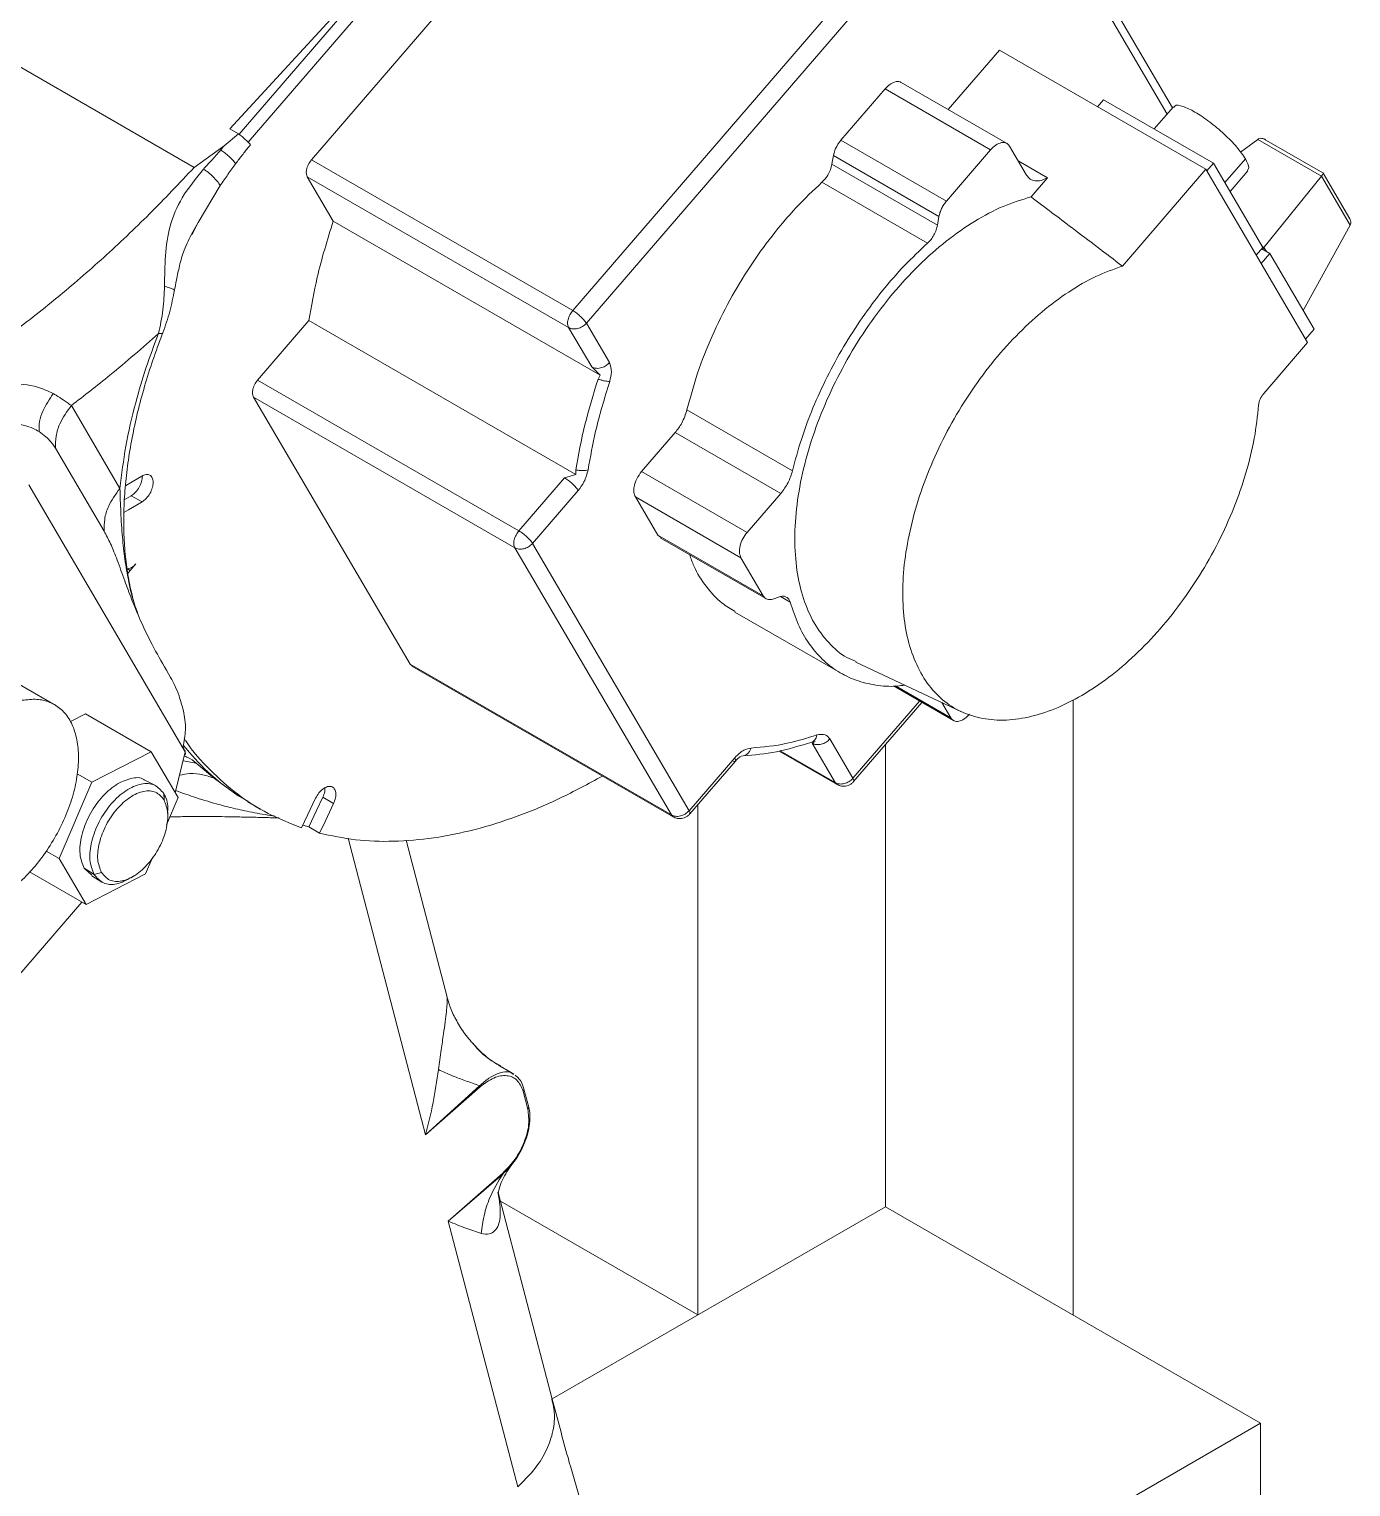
# Model space of a CAD drawing. Header units: millimetres. Extents: x 169 to 14583, y -399 to 10804.
# Drawn here: x 11530.6 to 11729.8, y 8511.3 to 8731.1 of the extents above; entities that cross this region are included whole.
import ezdxf

# ---------------------------------------------------------------- set-up
doc = ezdxf.new("R2010")
doc.units = ezdxf.units.MM
doc.header["$LTSCALE"] = 35

msp = doc.modelspace()

# ---------------------------------------------------------------- linework, layer by layer
at = {"color": 7, "linetype": 'Continuous', "lineweight": 18}
for p, q in [((11619.814, 8765.639), (11573.114, 8711.425)), ((11702.913, 8719.283), (11686.259, 8747.721)), ((11588.539, 8745.882), (11562.195, 8715.3)), ((11702.09, 8718.328), (11685.953, 8745.884)), ((11563.583, 8714.085), (11590.165, 8744.943)), ((11584.642, 8741.999), (11560.809, 8716.115)), ((11659.2, 8742.902), (11612.499, 8688.688)), ((11661.252, 8740.997), (11614.552, 8686.782)), ((11502.77, 8740.691), (11555.441, 8710.285)), ((11676.829, 8727.974), (11669.108, 8719.01)), ((11676.829, 8727.974), (11707.942, 8710.013)), ((11659.58, 8722.129), (11652.91, 8714.387)), ((11659.58, 8722.129), (11675.489, 8712.945)), ((11677.903, 8713.932), (11661.993, 8723.117)), ((11691.605, 8719.444), (11692.512, 8720.497)), ((11692.512, 8720.497), (11709.058, 8710.945)), ((11703.041, 8719.432), (11700.157, 8716.083)), ((11559.971, 8713.55), (11562.122, 8715.357)), ((11560.809, 8716.115), (11562.122, 8715.357)), ((11725.574, 8709.465), (11716.731, 8714.57)), ((11555.441, 8710.285), (11559.971, 8713.55)), ((11563.672, 8713.395), (11563.936, 8713.716)), ((11652.91, 8714.387), (11668.82, 8705.202)), ((11675.489, 8712.945), (11668.82, 8705.202)), ((11680.902, 8709.133), (11678.34, 8713.509)), ((11715.747, 8714.521), (11713.156, 8712.569)), ((11715.747, 8714.521), (11725.345, 8708.981)), ((11573.114, 8711.425), (11612.499, 8688.688)), ((11651.573, 8710.764), (11667.483, 8701.579)), ((11651.793, 8712.072), (11667.703, 8702.887)), ((11679.655, 8711.262), (11684.063, 8708.717)), ((11709.058, 8710.945), (11708.069, 8709.796)), ((11709.058, 8710.945), (11716.521, 8698.2)), ((11710.788, 8707.991), (11713.881, 8711.582)), ((11572.489, 8708.87), (11576.398, 8702.196)), ((11572.489, 8708.87), (11611.875, 8686.133)), ((11650.065, 8708.049), (11665.975, 8698.864)), ((11681.581, 8705.835), (11684.063, 8708.717)), ((11707.942, 8710.013), (11695.356, 8695.401)), ((11723.251, 8683.87), (11707.942, 8710.013)), ((11711.57, 8706.656), (11714.256, 8709.774)), ((11716.691, 8698.229), (11725.345, 8708.981)), ((11725.345, 8708.981), (11729.671, 8701.593)), ((11725.603, 8709.448), (11725.601, 8709.45)), ((11729.637, 8702.553), (11725.612, 8709.427)), ((11559.369, 8707.557), (11556.043, 8701.978)), ((11555.058, 8700.227), (11556.043, 8701.978)), ((11556.043, 8701.978), (11555.129, 8700.167)), ((11576.398, 8702.196), (11616.649, 8678.959)), ((11667.703, 8702.887), (11667.483, 8701.579)), ((11722.616, 8688.698), (11729.671, 8701.593)), ((11715.532, 8697.052), (11716.521, 8698.2)), ((11717.57, 8697.314), (11716.266, 8695.799)), ((11716.36, 8698.013), (11717.57, 8697.314)), ((11716.41, 8698.391), (11716.691, 8698.229)), ((11716.691, 8698.229), (11717.05, 8697.614)), ((11717.57, 8697.314), (11724.268, 8685.877)), ((11572.732, 8687.195), (11564.998, 8678.216)), ((11572.732, 8687.195), (11612.983, 8663.959)), ((11611.875, 8686.133), (11615.351, 8680.198)), ((11614.552, 8686.782), (11618.027, 8680.847)), ((11723.251, 8683.87), (11716.656, 8676.214)), ((11722.963, 8684.362), (11724.268, 8685.877)), ((11615.351, 8680.198), (11616.649, 8678.959)), ((11564.998, 8678.216), (11604.384, 8655.479)), ((11616.649, 8678.959), (11616.308, 8678.361)), ((11564.373, 8675.662), (11587.975, 8635.358)), ((11564.373, 8675.662), (11603.759, 8652.925)), ((11536.923, 8674.383), (11544.244, 8661.881)), ((11629.716, 8673.728), (11645.626, 8664.544)), ((11627.945, 8670.309), (11622.875, 8664.423)), ((11627.945, 8670.309), (11643.854, 8661.124)), ((11534.537, 8667.926), (11541.858, 8655.425)), ((11612.962, 8664.672), (11612.983, 8663.959)), ((11622.875, 8664.423), (11638.785, 8655.239)), ((11554.097, 8622.137), (11530.495, 8662.44)), ((11545.491, 8662.524), (11545.084, 8662.282)), ((11547.528, 8663.733), (11545.491, 8662.524)), ((11611.261, 8663.463), (11604.384, 8655.479)), ((11612.983, 8663.959), (11611.261, 8663.463)), ((11545.95, 8660.781), (11544.906, 8660.161)), ((11545.539, 8658.633), (11547.576, 8659.842)), ((11545.95, 8660.781), (11547.576, 8659.842)), ((11613.313, 8661.557), (11606.436, 8653.573)), ((11621.938, 8660.591), (11625.309, 8654.836)), ((11621.938, 8660.591), (11637.848, 8651.407)), ((11643.854, 8661.124), (11638.785, 8655.239)), ((11544.856, 8658.227), (11545.539, 8658.633)), ((11606.436, 8653.573), (11630.038, 8613.27)), ((11625.309, 8654.836), (11625.735, 8654.518)), ((11625.309, 8654.836), (11641.219, 8645.651)), ((11625.688, 8654.444), (11641.598, 8645.259)), ((11603.759, 8652.925), (11627.361, 8612.622)), ((11637.848, 8651.407), (11641.219, 8645.651)), ((11545.375, 8649.763), (11545.795, 8649.52)), ((11545.795, 8649.52), (11546.634, 8650.494)), ((11642.665, 8645.196), (11643.688, 8645.532)), ((11643.829, 8645.554), (11645.285, 8644.713)), ((11636.949, 8643.231), (11652.859, 8634.047)), ((11534.226, 8629.36), (11521.78, 8636.544)), ((11655.158, 8635.662), (11671.073, 8628.204)), ((11551.249, 8634.466), (11551.887, 8633.377)), ((11587.975, 8635.358), (11588.284, 8635.103)), ((11587.975, 8635.358), (11627.361, 8612.622)), ((11588.266, 8635.076), (11627.652, 8612.339)), ((11660.827, 8632.095), (11669.907, 8626.853)), ((11661.151, 8632.08), (11669.471, 8627.277)), ((11654.739, 8618.158), (11664.779, 8629.814)), ((11654.84, 8617.669), (11665.128, 8629.612)), ((11668.117, 8629.589), (11669.471, 8627.277)), ((11687.903, 8537.217), (11687.903, 8629.956)), ((11539.07, 8627.885), (11536.773, 8626.707)), ((11539.07, 8627.885), (11548.969, 8622.17)), ((11643.611, 8622.273), (11652.353, 8617.227)), ((11643.746, 8622.31), (11652.062, 8617.509)), ((11648.39, 8623.575), (11649.018, 8623.685)), ((11649.018, 8623.685), (11648.586, 8623.444)), ((11648.586, 8623.444), (11652.062, 8617.509)), ((11651.263, 8624.093), (11654.739, 8618.158)), ((11659.618, 8553.545), (11659.618, 8623.217)), ((11548.969, 8622.17), (11540.002, 8617.57)), ((11553.02, 8615.252), (11548.969, 8622.17)), ((11552.593, 8615.982), (11554.097, 8622.137)), ((11553.773, 8620.81), (11555.717, 8620.446)), ((11558.5, 8618.134), (11555.717, 8620.446)), ((11630.038, 8613.27), (11636.915, 8621.254)), ((11630.139, 8612.782), (11637.016, 8620.765)), ((11637.861, 8621.477), (11638.208, 8621.561)), ((11537.796, 8618.843), (11540.002, 8617.57)), ((11549.599, 8617.059), (11548.008, 8617.897)), ((11562.072, 8615.516), (11558.5, 8618.134)), ((11540.002, 8617.57), (11535.085, 8606.052)), ((11550.857, 8615.86), (11550.892, 8614.904)), ((11652.325, 8617.274), (11652.062, 8617.509)), ((11551.268, 8611.146), (11553.02, 8615.252)), ((11563.577, 8614.691), (11562.072, 8615.516)), ((11563.527, 8614.604), (11565.449, 8613.495)), ((11573.744, 8615.157), (11572.513, 8612.572)), ((11574.822, 8615.288), (11576.448, 8614.349)), ((11575.216, 8611.764), (11576.448, 8614.349)), ((11631.334, 8537.217), (11631.334, 8614.169)), ((11551.457, 8612.292), (11551.487, 8612.954)), ((11572.513, 8612.572), (11571.619, 8610.696)), ((11574.323, 8609.888), (11575.216, 8611.764)), ((11627.624, 8612.386), (11627.361, 8612.622)), ((11571.799, 8611.074), (11572.696, 8610.827)), ((11572.696, 8610.827), (11574.323, 8609.888)), ((11590.322, 8564.399), (11578.638, 8609.106)), ((11535.085, 8606.052), (11533.149, 8607.171)), ((11593.564, 8585.141), (11587.374, 8608.827)), ((11535.085, 8606.052), (11539.136, 8599.135)), ((11548.104, 8603.735), (11549.206, 8606.317)), ((11530.634, 8604.043), (11539.136, 8599.135)), ((11538.841, 8604.602), (11540.034, 8603.531)), ((11539.136, 8599.135), (11548.104, 8603.735)), ((11539.988, 8603.464), (11541.512, 8602.504)), ((11541.457, 8603.951), (11540.346, 8603.658)), ((11545.914, 8603.149), (11546.458, 8603.497)), ((11527.251, 8586.397), (11538.527, 8599.487)), ((11601.606, 8574.709), (11601.294, 8574.883)), ((11602.007, 8574.478), (11601.297, 8574.888)), ((11603.635, 8573.539), (11602.375, 8574.266)), ((11598.461, 8571.784), (11590.322, 8564.399)), ((11603.589, 8573.466), (11603.177, 8573.775)), ((11590.322, 8564.399), (11598.53, 8571.623)), ((11605.722, 8568.245), (11605.005, 8570.991)), ((11605.857, 8568.55), (11605.14, 8571.296)), ((11601.937, 8558.583), (11593.73, 8551.36)), ((11593.73, 8551.36), (11601.943, 8558.46)), ((11609.408, 8524.517), (11601.264, 8555.681)), ((11631.33, 8537.215), (11601.605, 8554.374)), ((11659.618, 8553.545), (11609.398, 8524.554)), ((11716.187, 8520.889), (11659.618, 8553.545)), ((11604.2, 8511.297), (11593.73, 8551.36)), ((11626.843, 8469.312), (11716.187, 8520.889)), ((11716.187, 8520.889), (11716.187, 8488.227))]:
    msp.add_line(p, q, dxfattribs=at)
at = {"color": 7, "linetype": 'Continuous', "lineweight": 18, "flags": 128}
for points in [[(11651.793, 8712.072), (11651.67, 8711.339), (11651.573, 8710.764)], [(11572.696, 8610.827), (11573.887, 8613.325), (11574.822, 8615.288)], [(11540.346, 8603.658), (11539.503, 8604.186), (11538.841, 8604.602)]]:
    msp.add_lwpolyline(points, dxfattribs=at)
at = {"color": 7, "linetype": 'Continuous', "lineweight": 18}
for points, knots in [([(11661.967, 8723.076), (11661.927, 8723.114), (11661.698, 8723.327), (11661.071, 8723.22), (11660.27, 8722.836), (11659.81, 8722.365), (11659.58, 8722.129)], [0, 0, 0, 0, 0.076206, 0.4347806, 0.7173903, 1, 1, 1, 1]), ([(11703.143, 8719.346), (11703.176, 8719.438), (11703.298, 8719.778), (11704.393, 8719.579), (11706.216, 8718.747), (11708.471, 8717.233), (11710.722, 8715.342), (11712.718, 8713.301), (11713.493, 8712.155), (11713.881, 8711.582)], [0, 0, 0, 0, 0.0582053, 0.2151675, 0.3721331, 0.5290953, 0.6860609, 0.8429657, 1, 1, 1, 1]), ([(11563.302, 8714.359), (11563.089, 8714.558), (11562.709, 8714.913), (11562.302, 8715.221), (11562.122, 8715.357)], [0, 0, 0, 0, 0.5593269, 1, 1, 1, 1]), ([(11716.956, 8714.44), (11716.914, 8714.471), (11716.742, 8714.597), (11716.414, 8714.677), (11716.029, 8714.68), (11715.836, 8714.572), (11715.747, 8714.521)], [0, 0, 0, 0, 0.1186326, 0.4860295, 0.7623951, 1, 1, 1, 1]), ([(11559.435, 8712.914), (11558.955, 8712.375), (11558.098, 8711.412), (11557.234, 8710.465), (11556.853, 8710.048)], [0, 0, 0, 0, 0.5599991, 1, 1, 1, 1]), ([(11559.974, 8713.548), (11559.872, 8713.43), (11559.691, 8713.219), (11559.513, 8713.007), (11559.435, 8712.914)], [0, 0, 0, 0, 0.5597373, 1, 1, 1, 1]), ([(11561.705, 8710.863), (11561.551, 8711.046), (11561.243, 8711.412), (11560.663, 8711.97), (11560.044, 8712.494), (11559.638, 8712.774), (11559.435, 8712.914)], [0, 0, 0, 0, 0.2500004, 0.5000007, 0.7500004, 1, 1, 1, 1]), ([(11561.715, 8710.875), (11562.034, 8711.303), (11562.671, 8712.161), (11563.338, 8712.983), (11563.672, 8713.395)], [0, 0, 0, 0, 0.5000055, 1, 1, 1, 1]), ([(11563.4, 8714.266), (11563.381, 8714.283), (11563.349, 8714.314), (11563.317, 8714.345), (11563.302, 8714.359)], [0, 0, 0, 0, 0.5599287, 1, 1, 1, 1]), ([(11563.936, 8713.716), (11563.842, 8713.818), (11563.673, 8714.001), (11563.483, 8714.185), (11563.4, 8714.266)], [0, 0, 0, 0, 0.5599659, 1, 1, 1, 1]), ([(11652.91, 8714.387), (11652.612, 8713.979), (11652.08, 8713.25), (11651.881, 8712.432), (11651.793, 8712.072)], [0, 0, 0, 0, 0.5590198, 1, 1, 1, 1]), ([(11678.34, 8713.509), (11678.186, 8713.69), (11677.878, 8714.051), (11677.124, 8714.084), (11676.277, 8713.735), (11675.752, 8713.208), (11675.489, 8712.945)], [0, 0, 0, 0, 0.2500361, 0.4999802, 0.7497357, 1, 1, 1, 1]), ([(11561.706, 8710.862), (11561.312, 8710.325), (11560.517, 8709.243), (11559.754, 8708.122), (11559.369, 8707.557)], [0, 0, 0, 0, 0.495871, 1, 1, 1, 1]), ([(11573.114, 8711.425), (11572.94, 8711.189), (11572.594, 8710.718), (11572.35, 8709.945), (11572.313, 8709.298), (11572.43, 8709.013), (11572.489, 8708.87)], [0, 0, 0, 0, 0.279619, 0.5592378, 0.7796189, 1, 1, 1, 1]), ([(11651.573, 8710.764), (11651.508, 8710.489), (11651.379, 8709.939), (11650.891, 8708.94), (11650.378, 8708.386), (11650.065, 8708.049)], [0, 0, 0, 0, 0.2807022, 0.5614041, 1, 1, 1, 1]), ([(11713.881, 8711.582), (11714.138, 8711.077), (11714.558, 8710.255), (11714.266, 8709.969), (11714.154, 8709.859)], [0, 0, 0, 0, 0.61385083, 1, 1, 1, 1]), ([(11556.853, 8710.048), (11555.705, 8708.639), (11553.524, 8705.963), (11551.63, 8701.593), (11551.03, 8697.078), (11550.982, 8693.913), (11550.958, 8692.358)], [0, 0, 0, 0, 0.2818257, 0.5353619, 0.7717349, 1, 1, 1, 1]), ([(11650.065, 8708.049), (11648.758, 8706.81), (11646.142, 8704.332), (11642.487, 8699.993), (11639.12, 8695.302), (11636.067, 8690.219), (11633.419, 8684.844), (11631.206, 8679.266), (11630.213, 8675.574), (11629.716, 8673.728)], [0, 0, 0, 0, 0.1400048, 0.2800096, 0.4200144, 0.5600192, 0.7066795, 0.8533397, 1, 1, 1, 1]), ([(11684.063, 8708.717), (11683.741, 8708.56), (11683.09, 8708.242), (11682.195, 8708.217), (11681.41, 8708.463), (11681.07, 8708.911), (11680.902, 8709.133)], [0, 0, 0, 0, 0.24743162, 0.49967599, 0.75217125, 1, 1, 1, 1]), ([(11725.345, 8708.981), (11725.399, 8709.051), (11725.515, 8709.204), (11725.604, 8709.372), (11725.628, 8709.468), (11725.585, 8709.465), (11725.574, 8709.465)], [0, 0, 0, 0, 0.2376074, 0.5139705, 0.8813674, 1, 1, 1, 1]), ([(11681.581, 8705.835), (11680.185, 8705.413), (11677.393, 8704.57), (11673.073, 8702.27), (11668.786, 8699.277), (11664.617, 8695.583), (11660.668, 8691.298), (11657.033, 8686.516), (11653.797, 8681.353), (11651.037, 8675.931), (11648.818, 8670.378), (11647.193, 8664.825), (11646.201, 8659.403), (11645.864, 8654.242), (11646.191, 8649.463), (11647.175, 8645.182), (11648.785, 8641.485), (11651.016, 8638.521), (11653.182, 8636.585), (11654.743, 8635.953), (11655.212, 8635.763)], [0, 0, 0, 0, 0.0573751, 0.1147503, 0.1721254, 0.2295006, 0.2868757, 0.3442509, 0.401626, 0.4590012, 0.5163763, 0.5737515, 0.6311266, 0.6885018, 0.7458769, 0.8032521, 0.8606272, 0.9180024, 0.9753775, 1, 1, 1, 1]), ([(11695.356, 8695.401), (11692.833, 8697.321), (11688.251, 8700.808), (11683.65, 8704.276), (11681.581, 8705.835)], [0, 0, 0, 0, 0.5504508, 1, 1, 1, 1]), ([(11668.82, 8705.202), (11668.683, 8705.031), (11668.412, 8704.689), (11668.087, 8704.102), (11667.833, 8703.49), (11667.747, 8703.089), (11667.703, 8702.887)], [0, 0, 0, 0, 0.2508147, 0.499123, 0.7478341, 1, 1, 1, 1]), ([(11576.398, 8702.196), (11575.518, 8699.355), (11573.946, 8694.282), (11573.103, 8689.361), (11572.732, 8687.195)], [0, 0, 0, 0, 0.5599165, 1, 1, 1, 1]), ([(11667.483, 8701.579), (11667.428, 8701.336), (11667.318, 8700.846), (11666.963, 8700.103), (11666.519, 8699.406), (11666.155, 8699.044), (11665.975, 8698.864)], [0, 0, 0, 0, 0.2473545, 0.4994487, 0.7519562, 1, 1, 1, 1]), ([(11729.671, 8701.593), (11729.708, 8701.691), (11729.789, 8701.901), (11729.763, 8702.246), (11729.666, 8702.452), (11729.622, 8702.547)], [0, 0, 0, 0, 0.3169899, 0.6856835, 1, 1, 1, 1]), ([(11552.438, 8691.625), (11552.547, 8692.191), (11552.797, 8693.492), (11553.234, 8695.591), (11553.926, 8698.019), (11554.74, 8699.623), (11555.185, 8700.501)], [0, 0, 0, 0, 0.1729482, 0.3973447, 0.6699753, 1, 1, 1, 1]), ([(11665.975, 8698.864), (11664.804, 8697.761), (11662.466, 8695.558), (11659.169, 8691.754), (11656.088, 8687.656), (11653.279, 8683.28), (11650.783, 8678.708), (11648.652, 8674.017), (11646.875, 8669.263), (11646.043, 8666.119), (11645.626, 8664.544)], [0, 0, 0, 0, 0.1252266, 0.249997, 0.3747687, 0.499999, 0.6252206, 0.7499774, 0.874745, 1, 1, 1, 1]), ([(11716.449, 8697.862), (11716.474, 8697.912), (11716.519, 8698.004), (11716.636, 8698.157), (11716.691, 8698.229)], [0, 0, 0, 0, 0.5377071, 1, 1, 1, 1]), ([(11695.356, 8695.401), (11694.022, 8694.929), (11691.347, 8693.981), (11687.241, 8691.592), (11683.187, 8688.589), (11679.276, 8684.944), (11675.591, 8680.768), (11672.217, 8676.135), (11669.22, 8671.177), (11666.694, 8666.004), (11664.682, 8660.73), (11663.24, 8655.468), (11662.376, 8650.343), (11662.139, 8645.491), (11662.522, 8641.009), (11663.528, 8637.003), (11665.106, 8633.547), (11667.244, 8630.754), (11669.884, 8628.669), (11672.978, 8627.354), (11676.433, 8626.804), (11680.179, 8627.07), (11684.131, 8628.13), (11688.205, 8629.976), (11692.3, 8632.53), (11696.313, 8635.76), (11700.161, 8639.584), (11703.755, 8643.931), (11707.023, 8648.673), (11709.865, 8653.71), (11712.234, 8658.93), (11714.052, 8664.215), (11715.358, 8669.465), (11715.707, 8672.787), (11715.881, 8674.443)], [0, 0, 0, 0, 0.0311558, 0.0624996, 0.0938394, 0.1249998, 0.1561545, 0.1874997, 0.2188392, 0.2499998, 0.2811544, 0.3124997, 0.3438391, 0.3749997, 0.4061544, 0.4374996, 0.4688391, 0.4999997, 0.5311543, 0.5624995, 0.593839, 0.6249996, 0.6561543, 0.6874995, 0.718839, 0.7499996, 0.7811542, 0.8124994, 0.8438389, 0.8749995, 0.9061545, 0.9374949, 0.9688358, 1, 1, 1, 1]), ([(11550.958, 8692.358), (11550.91, 8691.167), (11550.81, 8688.709), (11550.315, 8686.413), (11550.061, 8685.23)], [0, 0, 0, 0, 0.4847223, 1, 1, 1, 1]), ([(11550.716, 8685.318), (11551.089, 8686.393), (11551.82, 8688.499), (11552.255, 8690.697), (11552.468, 8691.774)], [0, 0, 0, 0, 0.5102436, 1, 1, 1, 1]), ([(11550.958, 8692.358), (11551.221, 8692.285), (11551.774, 8692.131), (11552.285, 8691.92), (11552.532, 8691.777), (11552.446, 8691.745), (11552.438, 8691.741)], [0, 0, 0, 0, 0.29630593, 0.62301484, 0.96259529, 1, 1, 1, 1]), ([(11611.875, 8686.133), (11611.811, 8686.298), (11611.681, 8686.628), (11611.762, 8687.327), (11612.032, 8688.063), (11612.344, 8688.48), (11612.499, 8688.688)], [0, 0, 0, 0, 0.25000001, 0.5, 0.74999999, 1, 1, 1, 1]), ([(11614.552, 8686.782), (11614.501, 8686.864), (11614.404, 8687.022), (11614.125, 8687.363), (11613.689, 8687.801), (11613.209, 8688.226), (11612.811, 8688.522), (11612.608, 8688.63), (11612.499, 8688.688)], [0, 0, 0, 0, 0.1348092, 0.2620355, 0.5033353, 0.7448695, 0.8630671, 1, 1, 1, 1]), ([(11614.552, 8686.782), (11614.365, 8686.603), (11613.992, 8686.243), (11613.247, 8685.948), (11612.488, 8685.879), (11612.079, 8686.048), (11611.875, 8686.133)], [0, 0, 0, 0, 0.25, 0.5, 0.75, 1, 1, 1, 1]), ([(11550.061, 8685.23), (11547.631, 8683.097), (11543.291, 8679.287), (11538.869, 8675.881), (11536.923, 8674.383)], [0, 0, 0, 0, 0.5599477, 1, 1, 1, 1]), ([(11544.244, 8661.881), (11544.502, 8663.994), (11545.018, 8668.213), (11546.431, 8674.317), (11548.102, 8680.004), (11549.407, 8683.486), (11550.061, 8685.23)], [0, 0, 0, 0, 0.2802471, 0.5597964, 0.7796018, 1, 1, 1, 1]), ([(11547.091, 8642.573), (11546.908, 8643.067), (11546.401, 8644.436), (11545.785, 8646.918), (11545.234, 8649.975), (11544.902, 8653.215), (11544.779, 8656.609), (11544.87, 8660.145), (11545.177, 8663.802), (11545.699, 8667.562), (11546.434, 8671.405), (11547.38, 8675.31), (11548.536, 8679.256), (11549.673, 8682.613), (11550.46, 8684.644), (11550.736, 8685.356)], [0, 0, 0, 0, 0.0468539, 0.1297915, 0.212429, 0.2949072, 0.3773242, 0.4597344, 0.5421752, 0.6246725, 0.7072386, 0.7898765, 0.8725831, 0.9553515, 1, 1, 1, 1]), ([(11550.061, 8685.23), (11550.063, 8685.23), (11550.068, 8685.229), (11550.087, 8685.227), (11550.15, 8685.221), (11550.373, 8685.207), (11550.602, 8685.242), (11550.741, 8685.303), (11550.73, 8685.357), (11550.73, 8685.358)], [0, 0, 0, 0, 0.0052223, 0.0151245, 0.0489689, 0.1727901, 0.6433985, 0.9911999, 1, 1, 1, 1]), ([(11615.351, 8680.198), (11615.582, 8680.106), (11616.045, 8679.922), (11616.848, 8680.046), (11617.541, 8680.369), (11617.865, 8680.688), (11618.027, 8680.847)], [0, 0, 0, 0, 0.2796189, 0.5592378, 0.7796189, 1, 1, 1, 1]), ([(11618.027, 8680.847), (11618.187, 8680.407), (11618.473, 8679.618), (11618.191, 8678.508), (11618.066, 8678.017)], [0, 0, 0, 0, 0.5578892, 1, 1, 1, 1]), ([(11515.026, 8676.246), (11515.642, 8676.407), (11517.42, 8676.872), (11521.676, 8677.455), (11526.696, 8677.816), (11531.425, 8677.468), (11533.417, 8676.553), (11534.19, 8676.198)], [0, 0, 0, 0, 0.0954325, 0.2755301, 0.6288762, 0.8560183, 1, 1, 1, 1]), ([(11564.998, 8678.216), (11564.825, 8677.981), (11564.478, 8677.509), (11564.234, 8676.736), (11564.197, 8676.09), (11564.315, 8675.804), (11564.373, 8675.662)], [0, 0, 0, 0, 0.279619, 0.5592378, 0.7796189, 1, 1, 1, 1]), ([(11618.066, 8678.017), (11617.3, 8675.497), (11615.93, 8670.997), (11615.152, 8666.619), (11614.81, 8664.691)], [0, 0, 0, 0, 0.5597905, 1, 1, 1, 1]), ([(11532.063, 8670.453), (11532.057, 8670.938), (11532.045, 8671.899), (11532.662, 8673.864), (11533.619, 8675.327), (11534.19, 8676.198)], [0, 0, 0, 0, 0.2913545, 0.5778296, 1, 1, 1, 1]), ([(11534.19, 8676.198), (11534.335, 8676.105), (11534.862, 8675.768), (11535.571, 8675.308), (11536.334, 8674.8), (11536.717, 8674.529), (11536.923, 8674.383)], [0, 0, 0, 0, 0.1381697, 0.5000257, 0.7305225, 1, 1, 1, 1]), ([(11716.656, 8676.214), (11716.554, 8676.08), (11716.35, 8675.814), (11716.107, 8675.36), (11715.938, 8674.889), (11715.9, 8674.591), (11715.881, 8674.443)], [0, 0, 0, 0, 0.2515389, 0.5000004, 0.7501572, 1, 1, 1, 1]), ([(11534.537, 8667.926), (11534.537, 8668.53), (11534.537, 8669.748), (11535.203, 8672.003), (11536.273, 8673.484), (11536.923, 8674.383)], [0, 0, 0, 0, 0.2784362, 0.5620524, 1, 1, 1, 1]), ([(11629.716, 8673.728), (11629.496, 8673.041), (11629.101, 8671.811), (11628.298, 8670.769), (11627.945, 8670.309)], [0, 0, 0, 0, 0.5592242, 1, 1, 1, 1]), ([(11528.122, 8671.861), (11528.711, 8671.695), (11529.732, 8671.408), (11531.09, 8671.019), (11531.767, 8670.625), (11532.063, 8670.453)], [0, 0, 0, 0, 0.4340739, 0.7524601, 1, 1, 1, 1]), ([(11532.063, 8670.453), (11532.399, 8670.199), (11533.036, 8669.719), (11533.886, 8668.902), (11534.323, 8668.247), (11534.537, 8667.926)], [0, 0, 0, 0, 0.3638187, 0.6884971, 1, 1, 1, 1]), ([(11547.528, 8663.733), (11547.751, 8663.836), (11548.195, 8664.041), (11548.766, 8663.927), (11549.151, 8663.507), (11549.294, 8662.821), (11549.17, 8661.978), (11548.801, 8661.111), (11548.242, 8660.325), (11547.798, 8660.003), (11547.576, 8659.842)], [0, 0, 0, 0, 0.1250177, 0.2499954, 0.3749842, 0.499991, 0.6249798, 0.7499866, 0.8749064, 1, 1, 1, 1]), ([(11614.81, 8664.691), (11614.65, 8664.067), (11614.364, 8662.947), (11613.635, 8661.983), (11613.313, 8661.557)], [0, 0, 0, 0, 0.5578892, 1, 1, 1, 1]), ([(11622.875, 8664.423), (11622.615, 8664.07), (11622.095, 8663.363), (11621.729, 8662.203), (11621.673, 8661.233), (11621.85, 8660.805), (11621.938, 8660.591)], [0, 0, 0, 0, 0.279619, 0.559238, 0.779619, 1, 1, 1, 1]), ([(11645.626, 8664.544), (11645.435, 8663.932), (11645.053, 8662.707), (11644.254, 8661.652), (11643.854, 8661.124)], [0, 0, 0, 0, 0.4997604, 1, 1, 1, 1]), ([(11541.858, 8655.425), (11541.858, 8656.033), (11541.859, 8657.248), (11542.525, 8659.502), (11543.592, 8660.98), (11544.244, 8661.881)], [0, 0, 0, 0, 0.2803746, 0.5607492, 1, 1, 1, 1]), ([(11544.244, 8661.881), (11544.283, 8660.68), (11544.366, 8658.153), (11544.595, 8654.598), (11544.968, 8651.153), (11545.569, 8647.658), (11546.208, 8644.856), (11546.83, 8643.232), (11546.993, 8642.807)], [0, 0, 0, 0, 0.1687762, 0.3549068, 0.5266425, 0.7001562, 0.9216446, 1, 1, 1, 1]), ([(11547.622, 8663.729), (11547.6, 8663.461), (11547.555, 8662.922), (11547.171, 8662.047), (11546.616, 8661.265), (11546.172, 8660.942), (11545.95, 8660.781)], [0, 0, 0, 0, 0.2489903, 0.4993269, 0.7496634, 1, 1, 1, 1]), ([(11541.858, 8655.425), (11542.188, 8654.807), (11542.92, 8653.436), (11543.912, 8650.892), (11544.922, 8648.059), (11546.05, 8645.009), (11547.394, 8641.767), (11549.132, 8638.174), (11550.522, 8635.74), (11551.249, 8634.466)], [0, 0, 0, 0, 0.09379651, 0.20827758, 0.34865729, 0.47314769, 0.62055983, 0.80129662, 1, 1, 1, 1]), ([(11603.759, 8652.925), (11603.695, 8653.089), (11603.565, 8653.419), (11603.647, 8654.118), (11603.916, 8654.854), (11604.228, 8655.271), (11604.384, 8655.479)], [0, 0, 0, 0, 0.25, 0.5, 0.75, 1, 1, 1, 1]), ([(11606.436, 8653.573), (11606.386, 8653.655), (11606.288, 8653.813), (11606.009, 8654.154), (11605.574, 8654.592), (11605.093, 8655.017), (11604.695, 8655.314), (11604.492, 8655.421), (11604.384, 8655.479)], [0, 0, 0, 0, 0.1348092, 0.2620355, 0.5033353, 0.7448695, 0.8630671, 1, 1, 1, 1]), ([(11638.785, 8655.239), (11638.551, 8654.926), (11638.084, 8654.301), (11637.679, 8653.197), (11637.557, 8652.149), (11637.751, 8651.654), (11637.848, 8651.407)], [0, 0, 0, 0, 0.2500361, 0.4999802, 0.7497357, 1, 1, 1, 1]), ([(11606.436, 8653.573), (11606.249, 8653.394), (11605.876, 8653.034), (11605.132, 8652.739), (11604.372, 8652.67), (11603.964, 8652.84), (11603.759, 8652.925)], [0, 0, 0, 0, 0.25, 0.5, 0.75, 1, 1, 1, 1]), ([(11630.124, 8651.883), (11630.32, 8651.314), (11630.948, 8649.49), (11632.585, 8647.017), (11634.672, 8644.669), (11636.315, 8643.702), (11636.992, 8643.304)], [0, 0, 0, 0, 0.1437992, 0.4608753, 0.7779514, 1, 1, 1, 1]), ([(11545.978, 8649.94), (11545.851, 8649.878), (11545.625, 8649.769), (11545.42, 8649.761), (11545.329, 8649.758)], [0, 0, 0, 0, 0.5597179, 1, 1, 1, 1]), ([(11545.445, 8649.02), (11545.454, 8649.038), (11545.544, 8649.222), (11545.676, 8649.379), (11545.795, 8649.52)], [0, 0, 0, 0, 0.0962686, 1, 1, 1, 1]), ([(11546.634, 8650.494), (11546.516, 8650.368), (11546.306, 8650.144), (11546.078, 8650.002), (11545.978, 8649.94)], [0, 0, 0, 0, 0.559715, 1, 1, 1, 1]), ([(11641.219, 8645.651), (11641.299, 8645.54), (11641.459, 8645.318), (11641.805, 8645.143), (11642.208, 8645.082), (11642.512, 8645.158), (11642.665, 8645.196)], [0, 0, 0, 0, 0.2508147, 0.499123, 0.7478341, 1, 1, 1, 1]), ([(11643.688, 8645.532), (11643.871, 8645.574), (11644.24, 8645.66), (11644.706, 8645.52), (11645.088, 8645.227), (11645.22, 8644.884), (11645.285, 8644.713)], [0, 0, 0, 0, 0.2473545, 0.4994487, 0.7519562, 1, 1, 1, 1]), ([(11645.285, 8644.713), (11645.655, 8643.575), (11646.394, 8641.302), (11648.04, 8638.445), (11650.048, 8636.046), (11652.434, 8634.18), (11655.143, 8632.857), (11658.148, 8632.15), (11660.63, 8631.936), (11662.15, 8632.155), (11662.526, 8632.209)], [0, 0, 0, 0, 0.13675354, 0.27300893, 0.40926569, 0.54602323, 0.68277134, 0.81901179, 0.95526409, 1, 1, 1, 1]), ([(11551.887, 8633.377), (11552.106, 8632.974), (11552.581, 8632.098), (11553.24, 8630.43), (11553.606, 8629.102), (11553.813, 8628.347)], [0, 0, 0, 0, 0.2685014, 0.5845124, 1, 1, 1, 1]), ([(11521.812, 8598.396), (11522.59, 8598.606), (11524.153, 8599.026), (11526.598, 8600.418), (11528.999, 8602.267), (11531.265, 8604.592), (11533.316, 8607.28), (11535.07, 8610.247), (11536.481, 8613.357), (11537.461, 8616.491), (11537.991, 8619.536), (11538.034, 8622.374), (11537.626, 8624.914), (11536.747, 8627.022), (11535.445, 8628.642), (11533.75, 8629.681), (11531.771, 8630.197), (11530.265, 8630.01), (11529.515, 8629.917)], [0, 0, 0, 0, 0.0621858, 0.124998, 0.1877977, 0.2499987, 0.3121806, 0.3749979, 0.4377964, 0.4999981, 0.5621801, 0.6249973, 0.6877958, 0.7499975, 0.8121809, 0.8749828, 0.9377862, 1, 1, 1, 1]), ([(11553.813, 8628.347), (11553.985, 8627.425), (11554.293, 8625.77), (11553.912, 8623.743), (11553.744, 8622.847)], [0, 0, 0, 0, 0.5576733, 1, 1, 1, 1]), ([(11669.471, 8627.277), (11669.625, 8627.096), (11669.933, 8626.734), (11670.686, 8626.702), (11671.533, 8627.05), (11672.058, 8627.577), (11672.321, 8627.841)], [0, 0, 0, 0, 0.2500361, 0.4999802, 0.7497357, 1, 1, 1, 1]), ([(11639.385, 8622.726), (11641.184, 8622.878), (11644.397, 8623.151), (11647.799, 8624.217), (11649.297, 8624.687)], [0, 0, 0, 0, 0.5597905, 1, 1, 1, 1]), ([(11649.297, 8624.687), (11649.758, 8624.769), (11650.584, 8624.915), (11651.055, 8624.345), (11651.263, 8624.093)], [0, 0, 0, 0, 0.5578892, 1, 1, 1, 1]), ([(11553.923, 8621.645), (11553.929, 8621.645), (11554.069, 8621.636), (11554.098, 8621.74), (11554.115, 8621.975), (11554.086, 8622.259), (11553.837, 8622.687), (11553.744, 8622.847)], [0, 0, 0, 0, 0.0116706, 0.3043875, 0.3548519, 0.7582768, 1, 1, 1, 1]), ([(11562.072, 8615.516), (11560.496, 8616.648), (11557.475, 8618.819), (11554.982, 8621.763), (11553.79, 8623.171)], [0, 0, 0, 0, 0.5216083, 1, 1, 1, 1]), ([(11553.931, 8624.171), (11554.01, 8624.043), (11555.128, 8622.236), (11557.779, 8619.363), (11561.894, 8615.666), (11566.5, 8612.71), (11569.911, 8611.368), (11571.619, 8610.696)], [0, 0, 0, 0, 0.0187013, 0.2642718, 0.5093387, 0.7544115, 1, 1, 1, 1]), ([(11636.915, 8621.254), (11637.376, 8621.705), (11638.202, 8622.512), (11639.023, 8622.66), (11639.385, 8622.726)], [0, 0, 0, 0, 0.5578892, 1, 1, 1, 1]), ([(11555.717, 8620.446), (11555.318, 8620.771), (11554.765, 8621.221), (11554.092, 8621.455), (11553.905, 8621.521)], [0, 0, 0, 0, 0.72155323, 1, 1, 1, 1]), ([(11636.658, 8620.747), (11636.666, 8620.744), (11636.855, 8620.658), (11637.009, 8620.719), (11637.088, 8620.903), (11636.973, 8621.137), (11636.915, 8621.254)], [0, 0, 0, 0, 0.0151995, 0.3974539, 0.698727, 1, 1, 1, 1]), ([(11637.016, 8620.765), (11637.099, 8620.857), (11637.337, 8621.118), (11637.638, 8621.354), (11637.761, 8621.413), (11637.783, 8621.423)], [0, 0, 0, 0, 0.3057822, 0.8730735, 1, 1, 1, 1]), ([(11547.98, 8617.856), (11547.941, 8617.893), (11547.441, 8618.364), (11545.879, 8618.235), (11543.614, 8617.311), (11541.348, 8615.263), (11539.507, 8612.539), (11538.37, 8609.537), (11538.041, 8606.641), (11538.574, 8605.281), (11538.841, 8604.602)], [0, 0, 0, 0, 0.0120537, 0.1531889, 0.2943241, 0.4354593, 0.5765944, 0.7177296, 0.8588648, 1, 1, 1, 1]), ([(11553.237, 8618.617), (11553.751, 8618.722), (11554.93, 8618.963), (11556.741, 8618.77), (11557.921, 8618.344), (11558.5, 8618.134)], [0, 0, 0, 0, 0.28207869, 0.64792251, 1, 1, 1, 1]), ([(11574.323, 8609.888), (11576.116, 8609.506), (11579.702, 8608.742), (11585.484, 8608.55), (11591.505, 8609.062), (11597.734, 8610.316), (11604.104, 8612.319), (11610.532, 8614.982), (11614.842, 8617.334), (11616.979, 8618.5)], [0, 0, 0, 0, 0.1429767, 0.2858204, 0.4296793, 0.5735128, 0.7163571, 0.8593607, 1, 1, 1, 1]), ([(11654.739, 8618.158), (11654.552, 8617.978), (11654.179, 8617.619), (11653.434, 8617.323), (11652.675, 8617.254), (11652.266, 8617.424), (11652.062, 8617.509)], [0, 0, 0, 0, 0.25000001, 0.5, 0.74999999, 1, 1, 1, 1]), ([(11654.739, 8618.158), (11654.808, 8618.022), (11654.922, 8617.799), (11654.843, 8617.722), (11654.812, 8617.692)], [0, 0, 0, 0, 0.6137985, 1, 1, 1, 1]), ([(11550.857, 8615.86), (11550.43, 8616.361), (11549.577, 8617.365), (11547.477, 8617.464), (11545.149, 8616.456), (11542.876, 8614.412), (11541.018, 8611.66), (11539.871, 8608.634), (11539.54, 8605.714), (11540.077, 8604.343), (11540.346, 8603.658)], [0, 0, 0, 0, 0.125, 0.25, 0.375, 0.5, 0.625, 0.75, 0.875, 1, 1, 1, 1]), ([(11550.892, 8614.904), (11550.508, 8615.355), (11549.742, 8616.256), (11547.858, 8616.345), (11545.769, 8615.439), (11543.728, 8613.605), (11542.061, 8611.134), (11541.03, 8608.419), (11540.734, 8605.798), (11541.216, 8604.567), (11541.457, 8603.951)], [0, 0, 0, 0, 0.125074, 0.2500084, 0.3750084, 0.5000046, 0.6250046, 0.7500008, 0.8749775, 1, 1, 1, 1]), ([(11551.398, 8612.906), (11551.432, 8613.163), (11551.589, 8614.372), (11551.179, 8615.204), (11550.857, 8615.86)], [0, 0, 0, 0, 0.2123444, 1, 1, 1, 1]), ([(11552.669, 8616.295), (11553.551, 8615.978), (11555.52, 8615.271), (11558.014, 8614.514), (11560.03, 8613.969), (11561.328, 8613.644), (11562.709, 8613.327), (11564.175, 8613.023), (11565.729, 8612.742), (11566.849, 8612.555), (11567.458, 8612.475), (11567.513, 8612.468)], [0, 0, 0, 0, 0.1944452, 0.4341894, 0.5162871, 0.6026073, 0.6931396, 0.7878743, 0.8868072, 0.989926, 1, 1, 1, 1]), ([(11573.744, 8615.157), (11573.899, 8615.433), (11574.208, 8615.984), (11574.862, 8616.608), (11575.537, 8616.953), (11576.149, 8616.963), (11576.599, 8616.635), (11576.819, 8616.023), (11576.79, 8615.213), (11576.562, 8614.637), (11576.448, 8614.349)], [0, 0, 0, 0, 0.1250177, 0.2499954, 0.3749842, 0.499991, 0.6249798, 0.7499866, 0.8749064, 1, 1, 1, 1]), ([(11575.139, 8616.701), (11575.142, 8616.518), (11575.149, 8616.078), (11574.943, 8615.58), (11574.822, 8615.288)], [0, 0, 0, 0, 0.4150453, 1, 1, 1, 1]), ([(11652.2, 8617.32), (11652.401, 8617.21), (11652.835, 8616.974), (11653.489, 8616.935), (11654.028, 8617.067), (11654.424, 8617.276), (11654.696, 8617.49), (11654.81, 8617.643), (11654.831, 8617.671)], [0, 0, 0, 0, 0.2343837, 0.5045425, 0.6502813, 0.8025923, 0.9645696, 1, 1, 1, 1]), ([(11541.457, 8603.951), (11541.84, 8603.501), (11542.606, 8602.6), (11544.49, 8602.511), (11546.58, 8603.417), (11548.621, 8605.25), (11550.288, 8607.722), (11551.318, 8610.437), (11551.614, 8613.058), (11551.132, 8614.289), (11550.892, 8614.904)], [0, 0, 0, 0, 0.12507397, 0.25000842, 0.3750084, 0.50000461, 0.62500459, 0.75000079, 0.87497746, 1, 1, 1, 1]), ([(11551.777, 8612.338), (11551.788, 8612.339), (11552.308, 8612.353), (11553.63, 8612.376), (11555.6, 8612.395), (11557.525, 8612.392), (11559.279, 8612.377), (11561.112, 8612.349), (11563.299, 8612.303), (11565.55, 8612.257), (11567.312, 8612.21), (11568.18, 8612.169), (11568.207, 8612.168)], [0, 0, 0, 0, 0.00212905, 0.09663466, 0.24233722, 0.36065812, 0.44273463, 0.54949321, 0.68780258, 0.8576329, 0.99559092, 1, 1, 1, 1]), ([(11630.038, 8613.27), (11629.851, 8613.091), (11629.478, 8612.731), (11628.733, 8612.436), (11627.974, 8612.367), (11627.566, 8612.537), (11627.361, 8612.622)], [0, 0, 0, 0, 0.25000001, 0.5, 0.74999999, 1, 1, 1, 1]), ([(11627.499, 8612.432), (11627.701, 8612.323), (11628.134, 8612.087), (11628.788, 8612.048), (11629.327, 8612.179), (11629.723, 8612.388), (11629.995, 8612.603), (11630.109, 8612.756), (11630.13, 8612.783)], [0, 0, 0, 0, 0.2343837, 0.5045425, 0.6502813, 0.8025923, 0.9645696, 1, 1, 1, 1]), ([(11630.038, 8613.27), (11630.107, 8613.134), (11630.221, 8612.912), (11630.142, 8612.834), (11630.111, 8612.805)], [0, 0, 0, 0, 0.6137985, 1, 1, 1, 1]), ([(11540.346, 8603.658), (11540.772, 8603.16), (11541.625, 8602.165), (11543.688, 8602.003), (11545.189, 8602.794), (11545.918, 8603.179)], [0, 0, 0, 0, 0.3395664, 0.6791328, 1, 1, 1, 1]), ([(11593.554, 8585.138), (11593.567, 8585.064), (11593.593, 8584.918), (11593.567, 8584.133), (11593.468, 8582.962), (11593.283, 8581.432), (11593.006, 8579.484), (11592.63, 8577.01), (11592.387, 8575.218), (11592.251, 8574.217)], [0, 0, 0, 0, 0.1313379, 0.2610596, 0.3800453, 0.5028456, 0.6345847, 0.7957152, 1, 1, 1, 1]), ([(11598.035, 8577.514), (11597.481, 8578.121), (11596.37, 8579.338), (11595.096, 8581.308), (11594.104, 8583.306), (11593.729, 8584.576), (11593.541, 8585.211)], [0, 0, 0, 0, 0.2484874, 0.49862455, 0.74938613, 1, 1, 1, 1]), ([(11601.657, 8574.8), (11601.236, 8575.018), (11599.655, 8575.834), (11598.371, 8577.176), (11597.43, 8578.159)], [0, 0, 0, 0, 0.26683612, 1, 1, 1, 1]), ([(11597.61, 8578.015), (11597.683, 8577.918), (11598.427, 8576.921), (11600.303, 8575.44), (11602.225, 8574.327), (11603.177, 8573.775)], [0, 0, 0, 0, 0.05184, 0.5303242, 1, 1, 1, 1]), ([(11592.251, 8574.217), (11592.009, 8572.547), (11591.524, 8569.195), (11590.723, 8566.002), (11590.322, 8564.399)], [0, 0, 0, 0, 0.49814557, 1, 1, 1, 1]), ([(11598.461, 8571.784), (11597.735, 8572.039), (11596.278, 8572.551), (11594.059, 8573.399), (11592.936, 8573.907), (11592.251, 8574.217)], [0, 0, 0, 0, 0.2791591, 0.5606522, 1, 1, 1, 1]), ([(11603.177, 8573.775), (11603.07, 8573.809), (11602.783, 8573.899), (11602.129, 8573.915), (11601.137, 8573.641), (11599.823, 8572.957), (11598.93, 8572.188), (11598.461, 8571.784)], [0, 0, 0, 0, 0.0879438, 0.2347719, 0.4787497, 0.726205, 1, 1, 1, 1]), ([(11603.177, 8573.775), (11602.739, 8574.047), (11602.224, 8574.367), (11601.686, 8574.665), (11601.606, 8574.709)], [0, 0, 0, 0, 0.8523952, 1, 1, 1, 1]), ([(11598.53, 8571.623), (11598.521, 8571.652), (11598.505, 8571.702), (11598.474, 8571.759), (11598.461, 8571.784)], [0, 0, 0, 0, 0.5597749, 1, 1, 1, 1]), ([(11605.135, 8571.321), (11605.074, 8571.52), (11604.9, 8572.09), (11604.491, 8572.832), (11604.021, 8573.211), (11603.819, 8573.374)], [0, 0, 0, 0, 0.23439951, 0.67206116, 1, 1, 1, 1]), ([(11605.005, 8570.991), (11605.043, 8571.033), (11605.119, 8571.117), (11605.156, 8571.23), (11605.137, 8571.284), (11605.133, 8571.294)], [0, 0, 0, 0, 0.4481681, 0.8963361, 1, 1, 1, 1]), ([(11603.454, 8560.075), (11603.466, 8560.089), (11603.813, 8560.49), (11604.389, 8561.426), (11605.125, 8562.832), (11605.658, 8564.3), (11605.984, 8565.752), (11606.078, 8567.111), (11605.985, 8568.033), (11605.874, 8568.488), (11605.852, 8568.576)], [0, 0, 0, 0, 0.0056808, 0.1662894, 0.3268589, 0.4875941, 0.6487072, 0.8104491, 0.9634443, 1, 1, 1, 1]), ([(11605.851, 8568.549), (11605.854, 8568.538), (11605.874, 8568.485), (11605.837, 8568.372), (11605.76, 8568.288), (11605.722, 8568.245)], [0, 0, 0, 0, 0.1036639, 0.5518319, 1, 1, 1, 1]), ([(11598.705, 8549.518), (11598.832, 8550.432), (11599.086, 8552.268), (11600.057, 8555.367), (11601.229, 8557.288), (11601.943, 8558.46)], [0, 0, 0, 0, 0.2791591, 0.5606522, 1, 1, 1, 1]), ([(11601.261, 8555.679), (11601.271, 8555.673), (11601.294, 8555.659), (11601.396, 8556.226), (11601.826, 8557.722), (11602.835, 8559.184), (11603.397, 8559.997)], [0, 0, 0, 0, 0.0984603, 0.239718, 0.5770735, 1, 1, 1, 1]), ([(11601.943, 8558.46), (11601.946, 8558.479), (11601.952, 8558.515), (11601.942, 8558.563), (11601.937, 8558.583)], [0, 0, 0, 0, 0.5597749, 1, 1, 1, 1]), ([(11603.448, 8560.077), (11603.424, 8560.042), (11602.999, 8559.395), (11602.456, 8558.914), (11601.943, 8558.46)], [0, 0, 0, 0, 0.0543217, 1, 1, 1, 1]), ([(11598.705, 8549.518), (11599.123, 8549.443), (11599.87, 8549.307), (11600.764, 8549.821), (11601.319, 8550.693), (11601.59, 8551.908), (11601.591, 8553.411), (11601.442, 8554.729), (11601.248, 8555.533), (11601.204, 8555.718)], [0, 0, 0, 0, 0.2252102, 0.402859, 0.5509377, 0.6836376, 0.8159958, 0.9577591, 1, 1, 1, 1]), ([(11593.73, 8551.36), (11594.646, 8550.992), (11596.472, 8550.259), (11597.963, 8549.765), (11598.705, 8549.518)], [0, 0, 0, 0, 0.501851, 1, 1, 1, 1]), ([(11609.358, 8524.507), (11609.524, 8523.745), (11609.885, 8522.081), (11609.53, 8519.357), (11608.473, 8516.511), (11606.727, 8513.752), (11605.042, 8512.115), (11604.2, 8511.297)], [0, 0, 0, 0, 0.1740969, 0.3805727, 0.5870484, 0.7935242, 1, 1, 1, 1]), ([(11613.416, 8510.047), (11612.866, 8511.925), (11611.471, 8516.692), (11610.186, 8521.565), (11609.408, 8524.518)], [0, 0, 0, 0, 0.3940721, 1, 1, 1, 1])]:
    msp.add_open_spline(points, degree=3, knots=knots, dxfattribs=at)
for points in [[(11555.441, 8710.285), (11553.207, 8707.919), (11548.739, 8703.187), (11541.814, 8696.642), (11534.768, 8690.539), (11527.614, 8684.956), (11520.391, 8679.857), (11515.552, 8676.929), (11513.132, 8675.465)], [(11556.853, 8710.048), (11557.095, 8709.878), (11557.578, 8709.537), (11558.297, 8708.882), (11558.936, 8708.192), (11559.225, 8707.769), (11559.369, 8707.557)], [(11616.308, 8678.361), (11615.599, 8676.049), (11614.181, 8671.426), (11613.369, 8666.923), (11612.962, 8664.672)], [(11616.308, 8678.361), (11616.469, 8678.307), (11616.791, 8678.2), (11617.27, 8678.089), (11617.714, 8678.019), (11617.949, 8678.018), (11618.066, 8678.017)], [(11612.962, 8664.672), (11613.129, 8664.639), (11613.461, 8664.575), (11613.962, 8664.553), (11614.431, 8664.585), (11614.684, 8664.656), (11614.81, 8664.691)], [(11611.261, 8663.463), (11611.456, 8663.339), (11611.846, 8663.093), (11612.46, 8662.571), (11612.998, 8662.022), (11613.208, 8661.712), (11613.313, 8661.557)], [(11648.39, 8623.575), (11648.502, 8623.607), (11648.724, 8623.671), (11648.993, 8623.918), (11649.2, 8624.254), (11649.265, 8624.543), (11649.297, 8624.687)], [(11638.208, 8621.561), (11639.856, 8621.693), (11643.15, 8621.958), (11646.644, 8623.036), (11648.39, 8623.575)], [(11638.208, 8621.561), (11638.335, 8621.596), (11638.589, 8621.666), (11638.925, 8621.926), (11639.207, 8622.277), (11639.326, 8622.576), (11639.385, 8622.726)], [(11648.586, 8623.444), (11648.791, 8623.359), (11649.199, 8623.189), (11649.959, 8623.258), (11650.703, 8623.554), (11651.076, 8623.913), (11651.263, 8624.093)], [(11598.53, 8571.623), (11599.221, 8572.134), (11600.605, 8573.155), (11602.616, 8573.473), (11604.238, 8572.8), (11604.749, 8571.594), (11605.005, 8570.991)], [(11605.722, 8568.245), (11605.818, 8567.502), (11606.011, 8566.015), (11605.281, 8563.273), (11603.888, 8560.595), (11602.587, 8559.254), (11601.937, 8558.583)]]:
    msp.add_open_spline(points, degree=3, dxfattribs=at)

doc.saveas('drawing.dxf')
